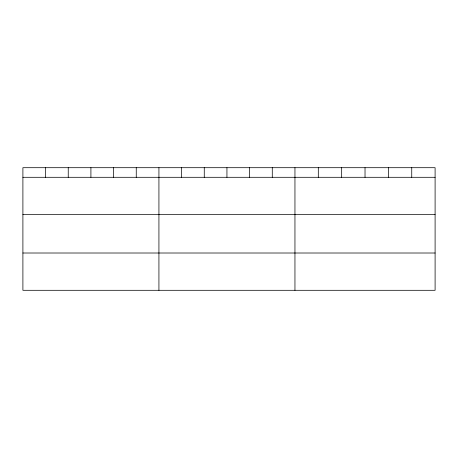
<?xml version="1.0" encoding="UTF-8"?>
<svg xmlns="http://www.w3.org/2000/svg" width="458" height="458" viewBox="0 0 458 458"><rect width="100%" height="100%" fill="white"/><g stroke="black" fill="none" stroke-linecap="round" stroke-linejoin="round"><path stroke-width="0.69" d="M435.1 177.298L435.1 290.303L22.9 290.303L22.9 167.697L435.1 167.697L435.1 177.298L22.9 177.298M22.9 214.59L435.1 214.59M22.9 253.011L435.1 253.011M411.742 167.697L411.742 177.298M388.384 167.697L388.384 177.298M365.026 167.697L365.026 177.298M341.668 167.697L341.668 177.298M318.31 167.697L318.31 177.298M294.952 167.697L294.952 290.303M272.281 167.697L272.281 177.298M249.61 167.697L249.61 177.298M226.939 167.697L226.939 177.298M204.268 167.697L204.268 177.298M181.597 167.697L181.597 177.298M158.926 167.697L158.926 290.303M136.255 167.697L136.255 177.298M113.584 167.697L113.584 177.298M90.913 167.697L90.913 177.298M68.242 167.697L68.242 177.298M45.571 167.697L45.571 177.298"/></g></svg>
